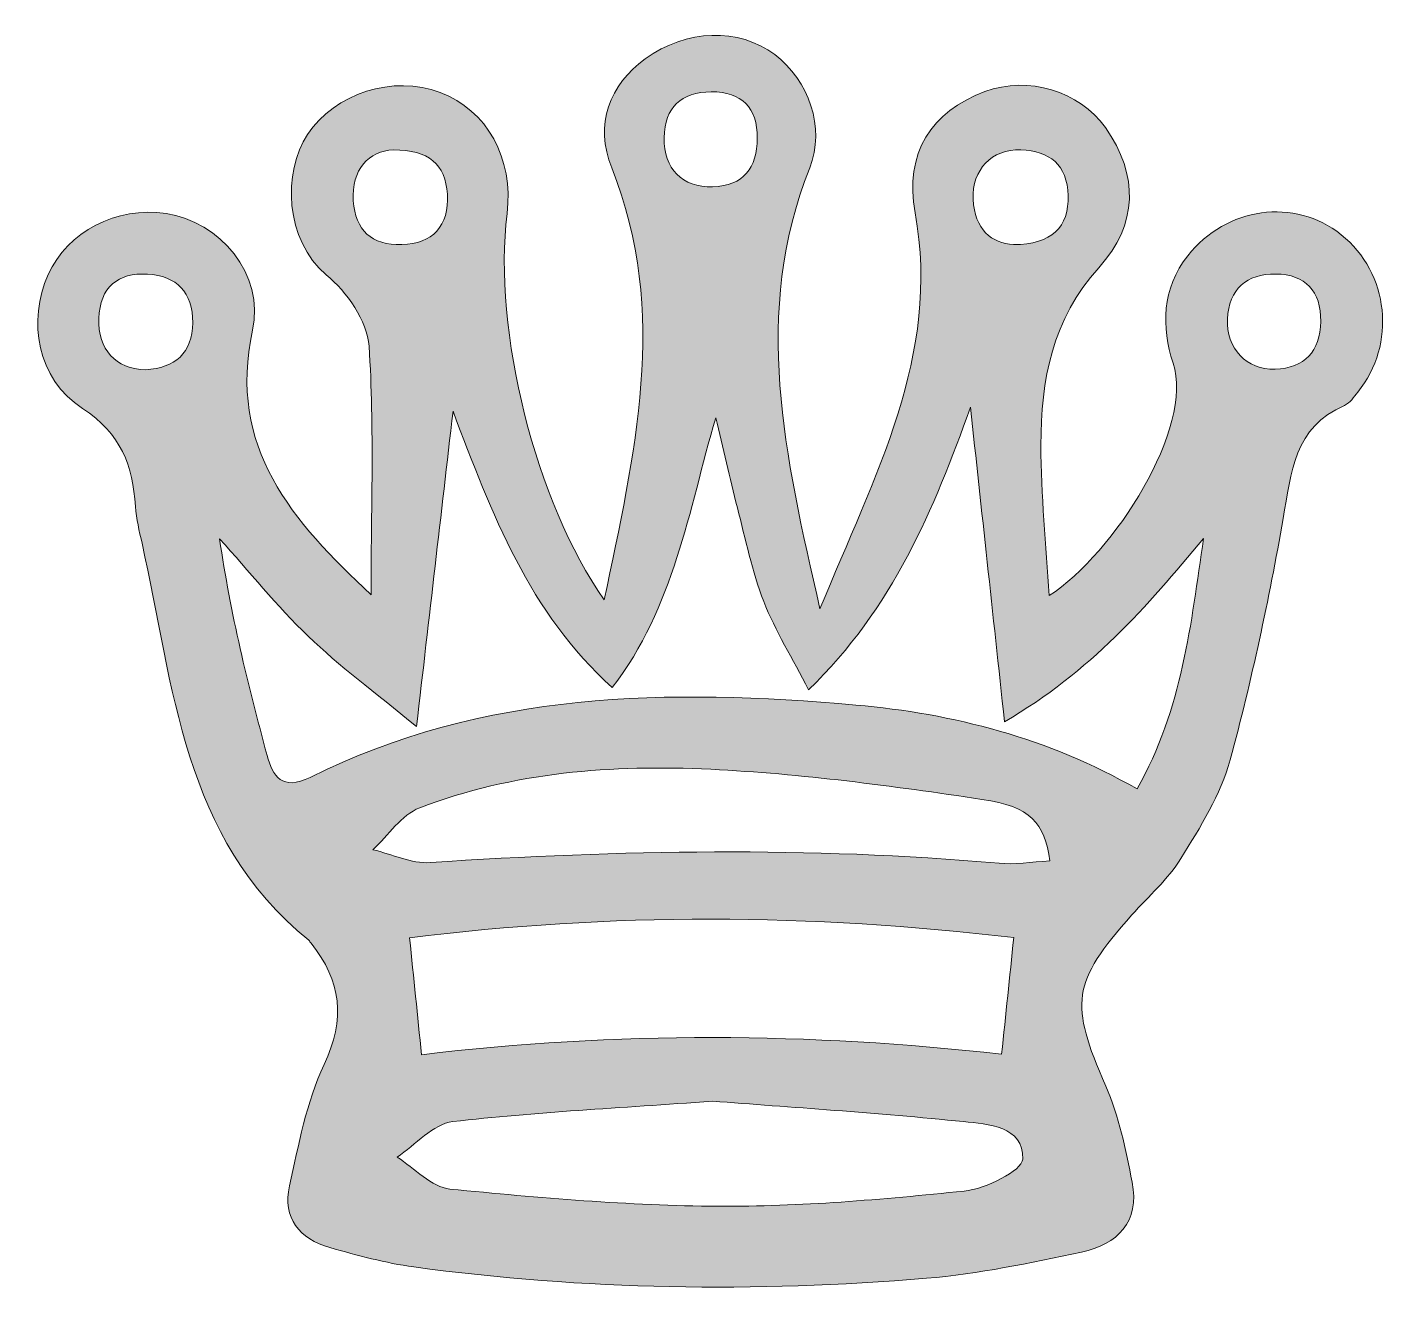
# Model space of a CAD drawing. Header units: inches. Extents: x 161 to 1813, y -1716 to -189.
import ezdxf

# ---------------------------------------------------------------- set-up
doc = ezdxf.new("R2010")
doc.units = ezdxf.units.IN
doc.header["$MEASUREMENT"] = 0
doc.layers.add('Layer 1', color=7, linetype='Continuous')

msp = doc.modelspace()

# ---------------------------------------------------------------- hatches: boundary and pattern name
at = {"layer": 'Layer 1', "true_color": 0xffffff}
h = msp.add_hatch(color=7, dxfattribs=at)
h.dxf.hatch_style = 2
edge = h.paths.add_edge_path()
edge.add_spline(control_points=[(575.5, -873.9), (575.5, -773.8), (579.5, -673.5), (573.1, -573.9), (571.2, -543.8), (546.2, -508.5), (521.5, -487.9), (471.4, -446.2), (468.7, -363.8), (498.7, -318.7), (531.9, -268.8), (602.2, -246.4), (658.9, -267.8), (715.4, -289.1), (747.7, -347.6), (739.6, -414), (722.4, -555), (774, -762.6), (856.9, -880.2), (893.1, -705.2), (935.9, -533.9), (865.9, -358.9), (844.8, -306.2), (863.3, -258.5), (906.4, -227.3), (956.1, -191.4), (1019.1, -189.4), (1062.7, -222.2), (1103.3, -252.8), (1124.2, -310.4), (1104.8, -359), (1035, -533.9), (1074.7, -705.2), (1117.2, -891), (1183.3, -729.3), (1263.1, -585.7), (1232, -413.2), (1219, -341.2), (1251.3, -290.8), (1316.3, -266.9), (1368.9, -247.5), (1429.8, -265.8), (1461.6, -310.3), (1502.2, -367.2), (1500.9, -427.5), (1453.6, -479.4), (1397.6, -540.8), (1383.7, -615.3), (1383.8, -693.5), (1383.8, -753.6), (1390.2, -813.8), (1393.8, -875), (1472.6, -823.6), (1568.9, -672.3), (1543.2, -594.4), (1529, -551.2), (1529.8, -504.6), (1561, -464.9), (1607.3, -405.9), (1690, -394.5), (1746.2, -439.5), (1803.9, -485.8), (1813, -571.7), (1766.2, -629.5), (1761.4, -635.3), (1756.7, -642.6), (1750.3, -645.4), (1689.4, -671.7), (1685.8, -726.3), (1676.1, -782), (1659, -879.8), (1638.1, -977.3), (1612.2, -1073.2), (1600.9, -1115.2), (1576, -1154.3), (1552.8, -1192), (1537.2, -1217.3), (1513.7, -1237.7), (1493.6, -1260.2), (1420.5, -1342.2), (1418.3, -1366.9), (1462.1, -1466.7), (1478.1, -1503.1), (1486.1, -1543.4), (1493.9, -1582.7), (1503.3, -1630.6), (1476.1, -1658), (1432.7, -1667.1), (1370.9, -1680.2), (1308.5, -1693.5), (1245.7, -1698.7), (1039.2, -1716), (832.7, -1712.9), (627.1, -1685), (592.9, -1680.3), (559.1, -1671.1), (525.9, -1661.7), (489.1, -1651.3), (468.4, -1626), (477.1, -1587.2), (488.1, -1537.7), (497.5, -1486.3), (518.8, -1440.9), (544.7, -1385.7), (539.9, -1340), (503.1, -1294.5), (502.1, -1293.4), (501.5, -1291.8), (500.4, -1290.9), (347.8, -1167.2), (337.4, -983.6), (299.2, -811.9), (295.9, -797.2), (292.1, -782.4), (291.1, -767.4), (288, -718), (274.2, -679.9), (227.3, -649.2), (172.2, -613.3), (160.8, -543.3), (185.9, -487.7), (209.2, -435.8), (268.4, -405.1), (328.1, -414), (392.8, -423.6), (447.4, -487.5), (432.6, -554.8), (401.6, -695.9), (480.8, -785.6), (575.5, -873.9)], knot_values=[0, 0, 0, 0, 1, 1, 1, 2, 2, 2, 3, 3, 3, 4, 4, 4, 5, 5, 5, 6, 6, 6, 7, 7, 7, 8, 8, 8, 9, 9, 9, 10, 10, 10, 11, 11, 11, 12, 12, 12, 13, 13, 13, 14, 14, 14, 15, 15, 15, 16, 16, 16, 17, 17, 17, 18, 18, 18, 19, 19, 19, 20, 20, 20, 21, 21, 21, 22, 22, 22, 23, 23, 23, 24, 24, 24, 25, 25, 25, 26, 26, 26, 27, 27, 27, 28, 28, 28, 29, 29, 29, 30, 30, 30, 31, 31, 31, 32, 32, 32, 33, 33, 33, 34, 34, 34, 35, 35, 35, 36, 36, 36, 37, 37, 37, 38, 38, 38, 39, 39, 39, 40, 40, 40, 41, 41, 41, 42, 42, 42, 43, 43, 43, 43], degree=3, periodic=1)
edge = h.paths.add_edge_path()
edge.add_spline(control_points=[(1339.9, -1027.2), (1325.6, -895.1), (1312.3, -771.9), (1298.8, -647.5), (1254.7, -770.5), (1205, -890.9), (1103.5, -988.5), (1084.1, -951), (1063.3, -917.8), (1049.3, -881.9), (1035.2, -845.7), (1027.3, -806.9), (1017.6, -769), (1008.3, -732.9), (1000.1, -696.5), (991.4, -660.3), (958.4, -773.4), (941.3, -888.8), (866.5, -986), (766.3, -895.8), (721.4, -776.3), (674.4, -652.4), (659.8, -778.8), (646, -898.3), (630.4, -1033.1), (579.1, -990.7), (537.1, -959.9), (499.8, -924.1), (461.7, -887.4), (428.3, -845.9), (392.8, -806.4), (405.7, -896.5), (426.9, -982.5), (450.1, -1067.9), (456.9, -1092.7), (468.2, -1111.1), (502, -1094.3), (711.3, -989.9), (934.9, -987), (1160.6, -1007.1), (1278.2, -1017.5), (1391.7, -1046.5), (1500, -1108.3), (1554.4, -1011.6), (1564.9, -908.6), (1580.1, -806.1), (1511.8, -887.7), (1443.8, -967), (1339.9, -1027.2)], knot_values=[0, 0, 0, 0, 1, 1, 1, 2, 2, 2, 3, 3, 3, 4, 4, 4, 5, 5, 5, 6, 6, 6, 7, 7, 7, 8, 8, 8, 9, 9, 9, 10, 10, 10, 11, 11, 11, 12, 12, 12, 13, 13, 13, 14, 14, 14, 15, 15, 15, 16, 16, 16, 16], degree=3, periodic=1)
edge = h.paths.add_edge_path()
edge.add_spline(control_points=[(1351, -1287.7), (1107.5, -1258.6), (863.1, -1257.4), (622, -1288), (627, -1336.5), (631.6, -1381.5), (636.4, -1429), (869.9, -1400.8), (1106.7, -1402.1), (1336.4, -1428.4), (1341.4, -1380), (1346, -1336.1), (1351, -1287.7)], knot_values=[0, 0, 0, 0, 1, 1, 1, 2, 2, 2, 3, 3, 3, 4, 4, 4, 4], degree=3, periodic=1)
edge = h.paths.add_edge_path()
edge.add_spline(control_points=[(987.4, -1485), (874.8, -1493.3), (774.1, -1498.1), (674.1, -1509.7), (650.4, -1512.5), (629.2, -1537.6), (606.9, -1552.5), (628.1, -1565.9), (648.4, -1588.9), (670.7, -1591.1), (778.3, -1601.5), (886.4, -1611.1), (994.3, -1611.8), (1093.3, -1612.4), (1192.5, -1603.6), (1291.1, -1593.5), (1317, -1590.9), (1361.3, -1569), (1361.8, -1554.8), (1363.2, -1515.2), (1319.9, -1512.7), (1290.5, -1509.7), (1185.9, -1499), (1080.9, -1492.3), (987.4, -1485)], knot_values=[0, 0, 0, 0, 1, 1, 1, 2, 2, 2, 3, 3, 3, 4, 4, 4, 5, 5, 5, 6, 6, 6, 7, 7, 7, 8, 8, 8, 8], degree=3, periodic=1)
edge = h.paths.add_edge_path()
edge.add_spline(control_points=[(1394.6, -1195.2), (1387.9, -1148.9), (1371.9, -1129.6), (1312.7, -1120.8), (1204.2, -1104.7), (1095, -1089.9), (985.6, -1084.6), (866.6, -1078.8), (747.1, -1087.8), (634.2, -1131), (612.1, -1139.4), (596.4, -1164.3), (577.8, -1181.6), (600.8, -1187.1), (624.2, -1198.6), (646.7, -1197.1), (875.7, -1181.9), (1104.4, -1177.7), (1333.3, -1198), (1352.2, -1199.7), (1371.6, -1196.4), (1394.6, -1195.2)], knot_values=[0, 0, 0, 0, 1, 1, 1, 2, 2, 2, 3, 3, 3, 4, 4, 4, 5, 5, 5, 6, 6, 6, 7, 7, 7, 7], degree=3, periodic=1)
edge = h.paths.add_edge_path()
edge.add_spline(control_points=[(986.1, -267), (949.8, -267.7), (929.7, -285.3), (929.2, -322.5), (928.6, -360), (951.2, -383), (987.7, -381.7), (1025.1, -380.5), (1041.3, -358.9), (1041.6, -323.1), (1041.9, -285.8), (1022.8, -267.6), (986.1, -267)], knot_values=[0, 0, 0, 0, 1, 1, 1, 2, 2, 2, 3, 3, 3, 4, 4, 4, 4], degree=3, periodic=1)
edge = h.paths.add_edge_path()
edge.add_spline(control_points=[(602.3, -337.2), (572.9, -338), (551.5, -361.3), (554.1, -398.5), (556.7, -434.3), (575.9, -452.4), (612.6, -451.5), (649.7, -450.6), (670, -428.9), (667.6, -390.7), (665.4, -354.5), (645.2, -337.1), (602.3, -337.2)], knot_values=[0, 0, 0, 0, 1, 1, 1, 2, 2, 2, 3, 3, 3, 4, 4, 4, 4], degree=3, periodic=1)
edge = h.paths.add_edge_path()
edge.add_spline(control_points=[(1350.7, -451.5), (1397.1, -451.4), (1417.7, -429.9), (1416.7, -392.3), (1415.6, -355.2), (1394.5, -338.5), (1359.5, -337.2), (1324.6, -336), (1300.5, -361), (1302, -396.8), (1303.6, -433.2), (1324.5, -450), (1350.7, -451.5)], knot_values=[0, 0, 0, 0, 1, 1, 1, 2, 2, 2, 3, 3, 3, 4, 4, 4, 4], degree=3, periodic=1)
edge = h.paths.add_edge_path()
edge.add_spline(control_points=[(303.4, -602.4), (339, -600.3), (359.7, -582.6), (360.3, -545.8), (360.8, -509.3), (340.9, -489), (305.6, -487.1), (270, -485.2), (248.4, -502.8), (247, -540.4), (245.5, -577.8), (267.6, -601.9), (303.4, -602.4)], knot_values=[0, 0, 0, 0, 1, 1, 1, 2, 2, 2, 3, 3, 3, 4, 4, 4, 4], degree=3, periodic=1)
edge = h.paths.add_edge_path()
edge.add_spline(control_points=[(1721.4, -544.1), (1721.9, -507.6), (1703.4, -487.5), (1667.2, -487), (1631.8, -486.5), (1610.8, -505), (1608.9, -541.3), (1607.1, -576.3), (1632.4, -603.3), (1666.4, -601.8), (1702, -600.2), (1721.2, -580.7), (1721.4, -544.1)], knot_values=[0, 0, 0, 0, 1, 1, 1, 2, 2, 2, 3, 3, 3, 4, 4, 4, 4], degree=3, periodic=1)

# ---------------------------------------------------------------- linework, layer by layer
at = {"layer": 'Layer 1', "lineweight": 0}
for points, knots in [([(575.5, -873.9), (575.5, -773.8), (579.5, -673.5), (573.1, -573.9), (571.2, -543.8), (546.2, -508.5), (521.5, -487.9), (471.4, -446.2), (468.7, -363.8), (498.7, -318.7), (531.9, -268.8), (602.2, -246.4), (658.9, -267.8), (715.4, -289.1), (747.7, -347.6), (739.6, -414), (722.4, -555), (774, -762.6), (856.9, -880.2), (893.1, -705.2), (935.9, -533.9), (865.9, -358.9), (844.8, -306.2), (863.3, -258.5), (906.4, -227.3), (956.1, -191.4), (1019.1, -189.4), (1062.7, -222.2), (1103.3, -252.8), (1124.2, -310.4), (1104.8, -359), (1035, -533.9), (1074.7, -705.2), (1117.2, -891), (1183.3, -729.3), (1263.1, -585.7), (1232, -413.2), (1219, -341.2), (1251.3, -290.8), (1316.3, -266.9), (1368.9, -247.5), (1429.8, -265.8), (1461.6, -310.3), (1502.2, -367.2), (1500.9, -427.5), (1453.6, -479.4), (1397.6, -540.8), (1383.7, -615.3), (1383.8, -693.5), (1383.8, -753.6), (1390.2, -813.8), (1393.8, -875), (1472.6, -823.6), (1568.9, -672.3), (1543.2, -594.4), (1529, -551.2), (1529.8, -504.6), (1561, -464.9), (1607.3, -405.9), (1690, -394.5), (1746.2, -439.5), (1803.9, -485.8), (1813, -571.7), (1766.2, -629.5), (1761.4, -635.3), (1756.7, -642.6), (1750.3, -645.4), (1689.4, -671.7), (1685.8, -726.3), (1676.1, -782), (1659, -879.8), (1638.1, -977.3), (1612.2, -1073.2), (1600.9, -1115.2), (1576, -1154.3), (1552.8, -1192), (1537.2, -1217.3), (1513.7, -1237.7), (1493.6, -1260.2), (1420.5, -1342.2), (1418.3, -1366.9), (1462.1, -1466.7), (1478.1, -1503.1), (1486.1, -1543.4), (1493.9, -1582.7), (1503.3, -1630.6), (1476.1, -1658), (1432.7, -1667.1), (1370.9, -1680.2), (1308.5, -1693.5), (1245.7, -1698.7), (1039.2, -1716), (832.7, -1712.9), (627.1, -1685), (592.9, -1680.3), (559.1, -1671.1), (525.9, -1661.7), (489.1, -1651.3), (468.4, -1626), (477.1, -1587.2), (488.1, -1537.7), (497.5, -1486.3), (518.8, -1440.9), (544.7, -1385.7), (539.9, -1340), (503.1, -1294.5), (502.1, -1293.4), (501.5, -1291.8), (500.4, -1290.9), (347.8, -1167.2), (337.4, -983.6), (299.2, -811.9), (295.9, -797.2), (292.1, -782.4), (291.1, -767.4), (288, -718), (274.2, -679.9), (227.3, -649.2), (172.2, -613.3), (160.8, -543.3), (185.9, -487.7), (209.2, -435.8), (268.4, -405.1), (328.1, -414), (392.8, -423.6), (447.4, -487.5), (432.6, -554.8), (401.6, -695.9), (480.8, -785.6), (575.5, -873.9)], [0, 0, 0, 0, 1, 1, 1, 2, 2, 2, 3, 3, 3, 4, 4, 4, 5, 5, 5, 6, 6, 6, 7, 7, 7, 8, 8, 8, 9, 9, 9, 10, 10, 10, 11, 11, 11, 12, 12, 12, 13, 13, 13, 14, 14, 14, 15, 15, 15, 16, 16, 16, 17, 17, 17, 18, 18, 18, 19, 19, 19, 20, 20, 20, 21, 21, 21, 22, 22, 22, 23, 23, 23, 24, 24, 24, 25, 25, 25, 26, 26, 26, 27, 27, 27, 28, 28, 28, 29, 29, 29, 30, 30, 30, 31, 31, 31, 32, 32, 32, 33, 33, 33, 34, 34, 34, 35, 35, 35, 36, 36, 36, 37, 37, 37, 38, 38, 38, 39, 39, 39, 40, 40, 40, 41, 41, 41, 42, 42, 42, 43, 43, 43, 43]), ([(986.1, -267), (949.8, -267.7), (929.7, -285.3), (929.2, -322.5), (928.6, -360), (951.2, -383), (987.7, -381.7), (1025.1, -380.5), (1041.3, -358.9), (1041.6, -323.1), (1041.9, -285.8), (1022.8, -267.6), (986.1, -267)], [0, 0, 0, 0, 1, 1, 1, 2, 2, 2, 3, 3, 3, 4, 4, 4, 4]), ([(602.3, -337.2), (572.9, -338), (551.5, -361.3), (554.1, -398.5), (556.7, -434.3), (575.9, -452.4), (612.6, -451.5), (649.7, -450.6), (670, -428.9), (667.6, -390.7), (665.4, -354.5), (645.2, -337.1), (602.3, -337.2)], [0, 0, 0, 0, 1, 1, 1, 2, 2, 2, 3, 3, 3, 4, 4, 4, 4]), ([(1350.7, -451.5), (1397.1, -451.4), (1417.7, -429.9), (1416.7, -392.3), (1415.6, -355.2), (1394.5, -338.5), (1359.5, -337.2), (1324.6, -336), (1300.5, -361), (1302, -396.8), (1303.6, -433.2), (1324.5, -450), (1350.7, -451.5)], [0, 0, 0, 0, 1, 1, 1, 2, 2, 2, 3, 3, 3, 4, 4, 4, 4]), ([(303.4, -602.4), (339, -600.3), (359.7, -582.6), (360.3, -545.8), (360.8, -509.3), (340.9, -489), (305.6, -487.1), (270, -485.2), (248.4, -502.8), (247, -540.4), (245.5, -577.8), (267.6, -601.9), (303.4, -602.4)], [0, 0, 0, 0, 1, 1, 1, 2, 2, 2, 3, 3, 3, 4, 4, 4, 4]), ([(1721.4, -544.1), (1721.9, -507.6), (1703.4, -487.5), (1667.2, -487), (1631.8, -486.5), (1610.8, -505), (1608.9, -541.3), (1607.1, -576.3), (1632.4, -603.3), (1666.4, -601.8), (1702, -600.2), (1721.2, -580.7), (1721.4, -544.1)], [0, 0, 0, 0, 1, 1, 1, 2, 2, 2, 3, 3, 3, 4, 4, 4, 4]), ([(1339.9, -1027.2), (1325.6, -895.1), (1312.3, -771.9), (1298.8, -647.5), (1254.7, -770.5), (1205, -890.9), (1103.5, -988.5), (1084.1, -951), (1063.3, -917.8), (1049.3, -881.9), (1035.2, -845.7), (1027.3, -806.9), (1017.6, -769), (1008.3, -732.9), (1000.1, -696.5), (991.4, -660.3), (958.4, -773.4), (941.3, -888.8), (866.5, -986), (766.3, -895.8), (721.4, -776.3), (674.4, -652.4), (659.8, -778.8), (646, -898.3), (630.4, -1033.1), (579.1, -990.7), (537.1, -959.9), (499.8, -924.1), (461.7, -887.4), (428.3, -845.9), (392.8, -806.4), (405.7, -896.5), (426.9, -982.5), (450.1, -1067.9), (456.9, -1092.7), (468.2, -1111.1), (502, -1094.3), (711.3, -989.9), (934.9, -987), (1160.6, -1007.1), (1278.2, -1017.5), (1391.7, -1046.5), (1500, -1108.3), (1554.4, -1011.6), (1564.9, -908.6), (1580.1, -806.1), (1511.8, -887.7), (1443.8, -967), (1339.9, -1027.2)], [0, 0, 0, 0, 1, 1, 1, 2, 2, 2, 3, 3, 3, 4, 4, 4, 5, 5, 5, 6, 6, 6, 7, 7, 7, 8, 8, 8, 9, 9, 9, 10, 10, 10, 11, 11, 11, 12, 12, 12, 13, 13, 13, 14, 14, 14, 15, 15, 15, 16, 16, 16, 16]), ([(1394.6, -1195.2), (1387.9, -1148.9), (1371.9, -1129.6), (1312.7, -1120.8), (1204.2, -1104.7), (1095, -1089.9), (985.6, -1084.6), (866.6, -1078.8), (747.1, -1087.8), (634.2, -1131), (612.1, -1139.4), (596.4, -1164.3), (577.8, -1181.6), (600.8, -1187.1), (624.2, -1198.6), (646.7, -1197.1), (875.7, -1181.9), (1104.4, -1177.7), (1333.3, -1198), (1352.2, -1199.7), (1371.6, -1196.4), (1394.6, -1195.2)], [0, 0, 0, 0, 1, 1, 1, 2, 2, 2, 3, 3, 3, 4, 4, 4, 5, 5, 5, 6, 6, 6, 7, 7, 7, 7]), ([(1351, -1287.7), (1107.5, -1258.6), (863.1, -1257.4), (622, -1288), (627, -1336.5), (631.6, -1381.5), (636.4, -1429), (869.9, -1400.8), (1106.7, -1402.1), (1336.4, -1428.4), (1341.4, -1380), (1346, -1336.1), (1351, -1287.7)], [0, 0, 0, 0, 1, 1, 1, 2, 2, 2, 3, 3, 3, 4, 4, 4, 4]), ([(987.4, -1485), (874.8, -1493.3), (774.1, -1498.1), (674.1, -1509.7), (650.4, -1512.5), (629.2, -1537.6), (606.9, -1552.5), (628.1, -1565.9), (648.4, -1588.9), (670.7, -1591.1), (778.3, -1601.5), (886.4, -1611.1), (994.3, -1611.8), (1093.3, -1612.4), (1192.5, -1603.6), (1291.1, -1593.5), (1317, -1590.9), (1361.3, -1569), (1361.8, -1554.8), (1363.2, -1515.2), (1319.9, -1512.7), (1290.5, -1509.7), (1185.9, -1499), (1080.9, -1492.3), (987.4, -1485)], [0, 0, 0, 0, 1, 1, 1, 2, 2, 2, 3, 3, 3, 4, 4, 4, 5, 5, 5, 6, 6, 6, 7, 7, 7, 8, 8, 8, 8])]:
    msp.add_open_spline(points, degree=3, knots=knots, dxfattribs=at)

doc.saveas('drawing.dxf')
